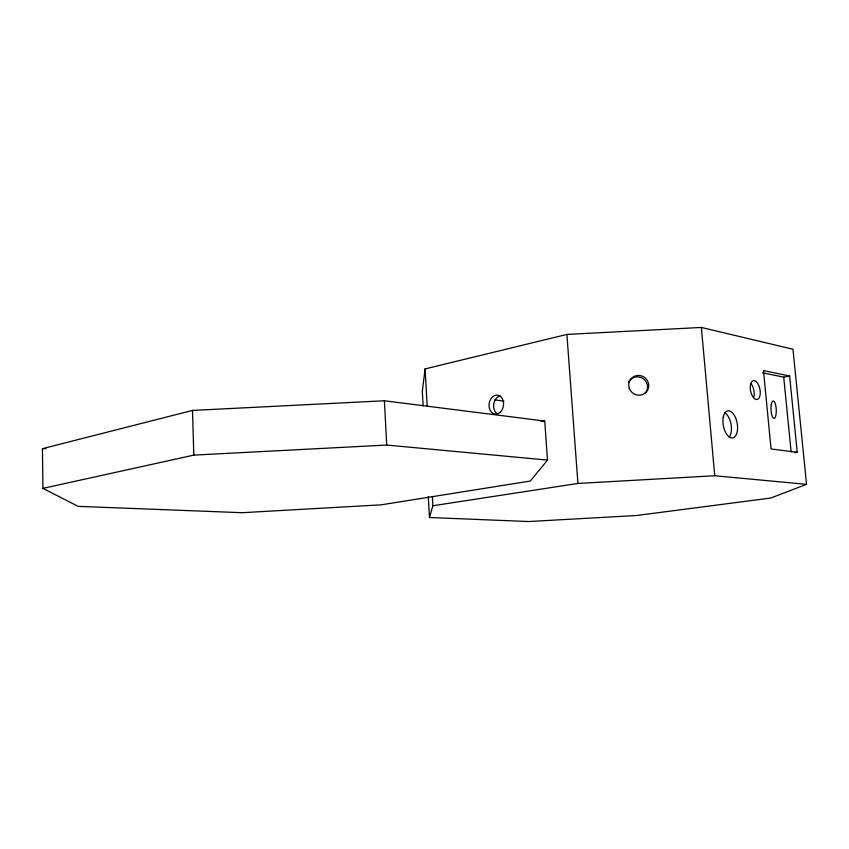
<?xml version="1.0" encoding="UTF-8"?>
<svg xmlns="http://www.w3.org/2000/svg" width="849" height="849" viewBox="0 0 849 849"><rect width="100%" height="100%" fill="white"/><g stroke="black" fill="none" stroke-linecap="round" stroke-linejoin="round"><path stroke-width="1.27" d="M428.267 496.495L429.456 517.508L528.63 521.541L636.506 515.513L770.69 498.045L806.55 484.344L792.966 349.236L701.391 327.459L566.899 334.421L425.073 368.922L422.314 391.421L423.131 405.864M429.456 517.508L432.894 505.739L432.364 496.527M547.499 460.094L530.296 481.043L381.254 504.826L242.177 512.7L78.129 506.354L42.928 488.377L42.45 448.665L192.49 410.428L384.406 400.77L544.74 421.062L547.499 460.094L386.709 445.046L193.816 455.117L42.928 488.377M762.487 372.785L783.723 377.147L789.623 376.011L797.232 452.305L794.844 452.676M432.894 505.739L577.936 483.452L714.741 475.748L806.55 484.344M541.004 421.486L544.74 421.062M42.45 448.665L45.995 448.686M797.232 452.305L771.062 448.972L763.474 370.567L789.623 376.011M494.882 399.868L503.998 401.131M783.723 377.147L791.13 451.912M701.391 327.459L714.741 475.748M566.899 334.421L577.936 483.452M425.073 368.922L427.185 405.758M384.406 400.77L386.709 445.046M192.49 410.428L193.816 455.117M751.1 383.769A9.551 4.754 79 0 1 753.88 396.939M724.473 412.518A13.69 7.047 79.7 0 1 731.01 424.065A13.69 7.047 79.7 0 1 729.1 437.309M497.694 414.1A9.53 7.206 -82.3 0 1 493.662 404.283A9.53 7.206 -82.3 0 1 500.157 395.889M628.6 382.209A10.05 9.753 32.2 0 1 643.011 378.558A10.05 9.753 32.2 0 1 645.198 393.236M771.274 404.623A8.713 2.621 87.2 0 0 773.768 418.334A8.713 2.621 87.2 0 0 775.859 406.045A8.713 2.621 87.2 0 0 771.274 404.623M750.601 384.332A9.583 4.744 79 0 0 755.992 399.444A9.583 4.744 79 0 0 759.165 386.433A9.583 4.744 79 0 0 750.601 384.332M723.242 417.337A13.733 7.025 79.7 0 0 731.912 437.957A13.733 7.025 79.7 0 0 735.616 417.857A13.733 7.025 79.7 0 0 723.242 417.337M500.475 411.998A9.562 7.216 -82.3 0 0 499.361 395.719A9.562 7.216 -82.3 0 0 489.066 406.204A9.562 7.216 -82.3 0 0 500.475 411.998M629.311 388.396A10.103 9.806 32.1 0 0 646.386 391.92A10.103 9.806 32.1 0 0 640.539 375.64A10.103 9.806 32.1 0 0 629.311 388.396"/></g></svg>
